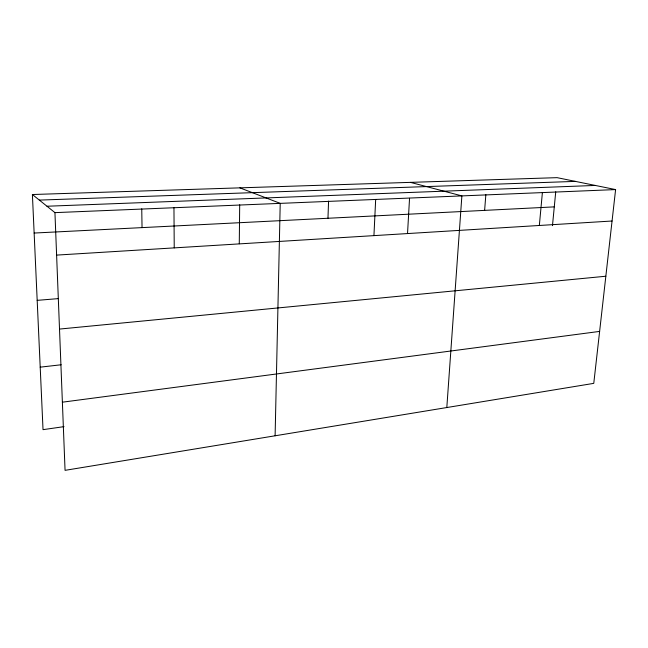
<?xml version="1.0" encoding="UTF-8"?>
<svg xmlns="http://www.w3.org/2000/svg" width="648" height="648" viewBox="0 0 648 648"><rect width="100%" height="100%" fill="white"/><g stroke="black" fill="none" stroke-linecap="round" stroke-linejoin="round"><path stroke-width="0.97" d="M239.274 243.737L239.695 204.784M275.108 435.788L280.219 203.367L239.881 187.855M327.969 218.263L328.568 201.115M373.937 235.629L375.67 199.446M407.552 233.167L409.544 198.288M446.812 407.543L461.878 195.899L410.451 182.372M484.623 210.373L485.846 194.651M539.339 225.48L542.392 192.594M552.469 225.658L555.741 191.759M32.4 194.522L557.102 177.657L615.6 189.581L593.77 383.365L65.059 470.343L54.942 212.633L32.4 194.522L43.027 429.656L64.014 426.643M62.386 402.189L599.627 331.403M40.2 367.157L61.163 364.767M59.511 329.071L605.84 276.234M37.179 300.356L58.352 298.615M56.611 255.101L612.06 221.017M34.142 233.045L554.283 206.874M54.942 212.633L615.6 189.581M46.98 206.234L595.285 185.441M39.334 200.094L575.424 181.391M141.75 208.818L142.042 227.618M173.956 207.741L174.231 247.884"/></g></svg>
